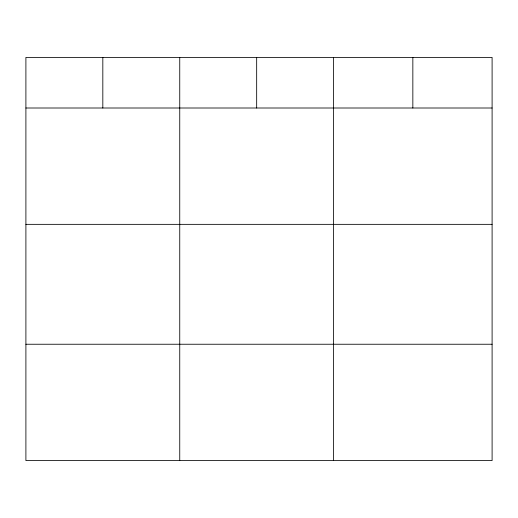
<?xml version="1.0" encoding="UTF-8"?>
<svg xmlns="http://www.w3.org/2000/svg" width="518" height="518" viewBox="0 0 518 518"><rect width="100%" height="100%" fill="white"/><g stroke="black" fill="none" stroke-linecap="round" stroke-linejoin="round"><path stroke-width="0.78" d="M492.1 224.352L492.1 57.414L25.9 57.414L25.9 460.586L492.1 460.586L492.1 224.352L25.9 224.352M25.9 108.003L492.1 108.003M25.9 344.237L492.1 344.237M412.846 57.414L412.846 108.003M333.592 57.414L333.592 460.586M256.669 57.414L256.669 108.003M179.746 57.414L179.746 460.586M102.823 57.414L102.823 108.003"/></g></svg>
